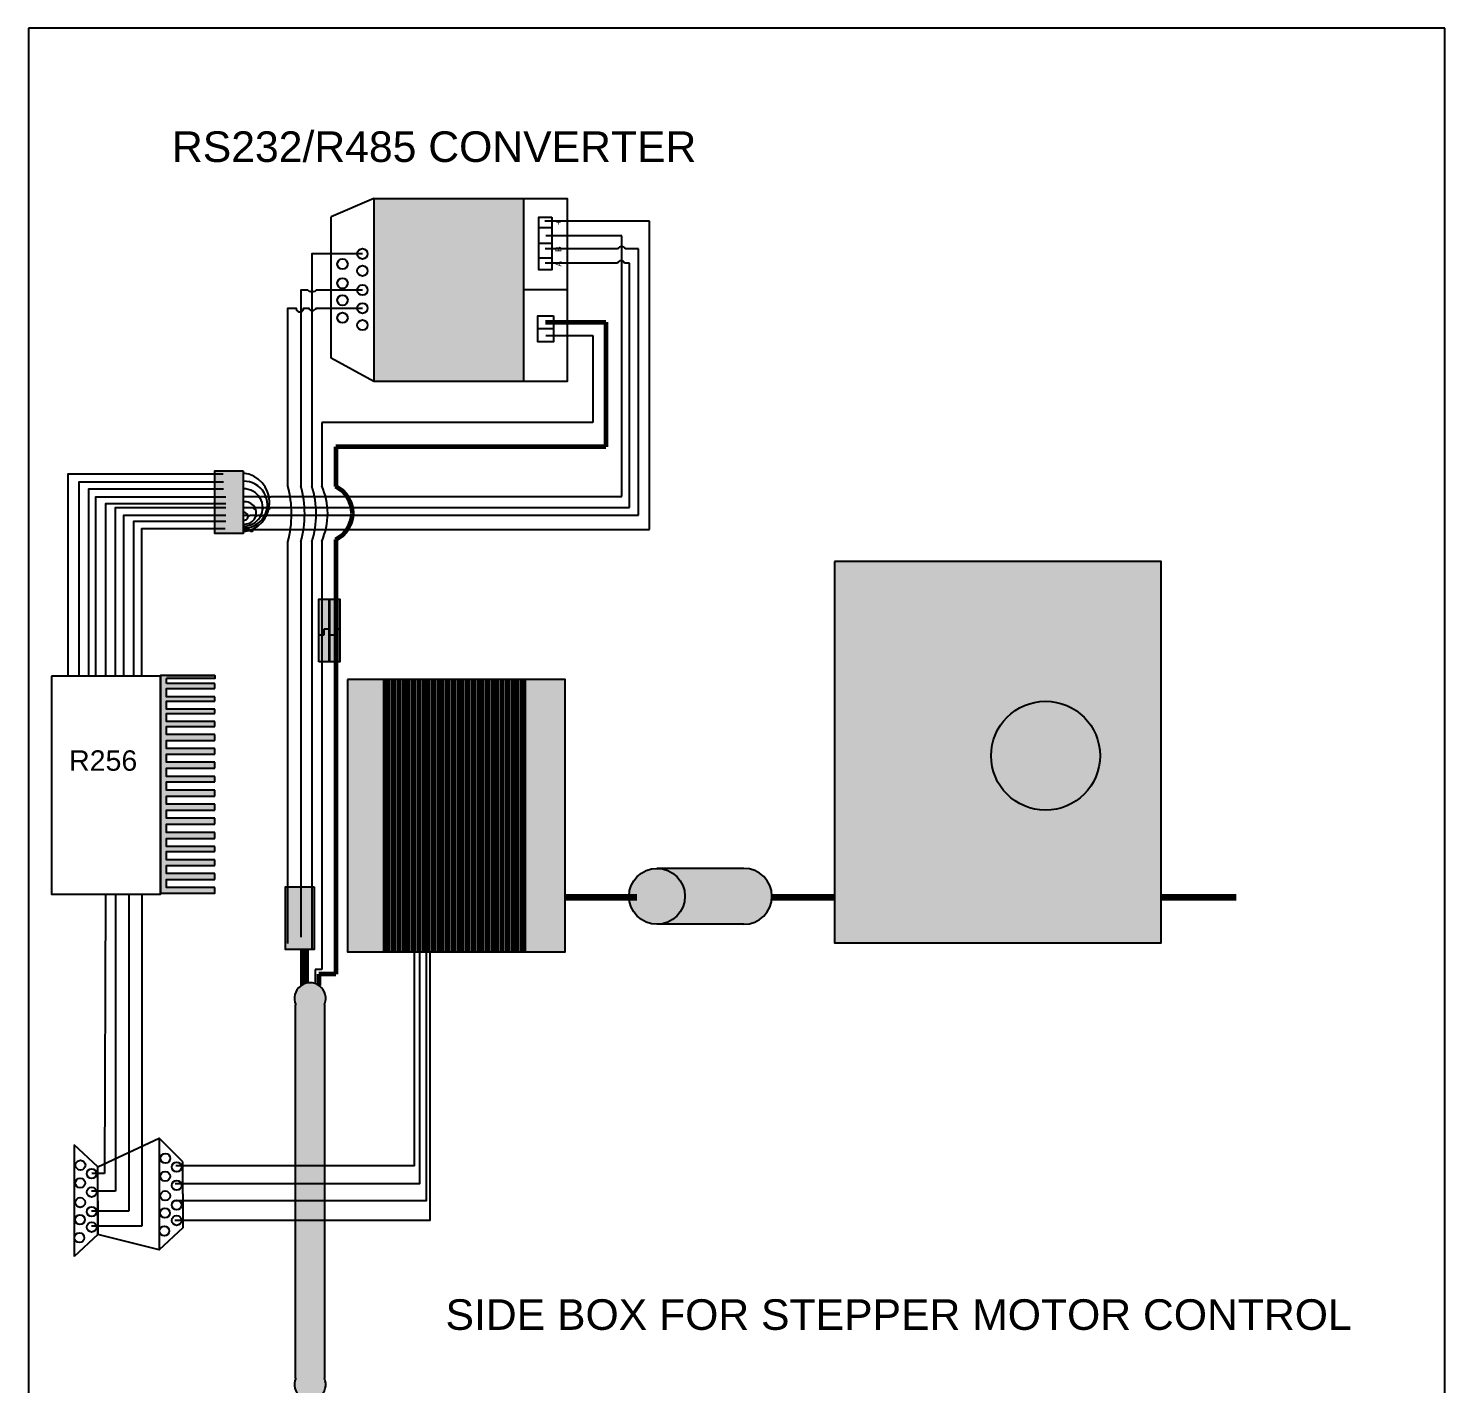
# Model space of a CAD drawing. Header units: inches. Extents: x -5 to 130, y -68 to 69.
# Drawn here: x 83.08 to 109.08, y 44.09 to 68.97 of the extents above; entities that cross this region are included whole.
import ezdxf

# ---------------------------------------------------------------- set-up
doc = ezdxf.new("R2010")
doc.units = ezdxf.units.IN
doc.header["$LTSCALE"] = 0.002
doc.header["$MEASUREMENT"] = 0
doc.linetypes.add('ACAD_ISO03W100', pattern=[30, 12, -18])
for name, color, linetype, lineweight in [('24VDC', 1, 'Continuous', 60), ('tape', 8, 'Continuous', 90), ('White Wires Not Used', 251, 'Continuous', 25)]:
    doc.layers.add(name, color=color, linetype=linetype, lineweight=lineweight)
for name, color, linetype in [('Black GND', 250, 'Continuous'), ('Connectors', 250, 'Continuous'), ('goes out of box', 4, 'Continuous'), ('Mechanical Syste', 251, 'Continuous'), ('r232 motor control wires', 251, 'Continuous'), ('R232-R485 Converter', 189, 'Continuous'), ('R256', 7, 'Continuous'), ('R256 WIRES', 7, 'Continuous'), ('R485 Wires', 255, 'Continuous'), ('Stepper Motor', 250, 'Continuous'), ('Texts', 6, 'Continuous'), ('White Wire Cape', 251, 'Continuous'), ('White Wires Lateral', 251, 'Continuous')]:
    doc.layers.add(name, color=color, linetype=linetype)
doc.styles.get("Standard").update_dxf_attribs({"font": 'arial.ttf'})

msp = doc.modelspace()

# ---------------------------------------------------------------- hatches: boundary and pattern name
at = {"layer": 'Black GND'}
h = msp.add_hatch(color=1, dxfattribs=at)
h.dxf.hatch_style = 1
h.paths.add_polyline_path([(88.794, 57.942), (88.694, 57.942), (88.694, 57.832), (88.602, 57.832), (88.602, 57.34), (88.794, 57.34)])
at = {"layer": 'goes out of box', "true_color": 0x000000}
h = msp.add_hatch(color=18, dxfattribs=at)
h.dxf.hatch_style = 1
h.paths.add_polyline_path([(88.411, 57.34), (88.602, 57.34), (88.602, 57.941), (88.502, 57.941), (88.502, 57.831), (88.411, 57.831)])
h.paths.add_polyline_path([(88.411, 57.831), (88.502, 57.831), (88.502, 57.941), (88.602, 57.941), (88.602, 58.492), (88.411, 58.492)])
at = {"layer": 'goes out of box'}
h = msp.add_hatch(color=1, dxfattribs=at)
h.dxf.hatch_style = 1
h.paths.add_polyline_path([(88.794, 57.942), (88.694, 57.942), (88.694, 57.832), (88.602, 57.832), (88.602, 57.34), (88.794, 57.34)], flags=17)
h.paths.add_polyline_path([(88.602, 57.34), (88.794, 57.34), (88.794, 58.492), (88.602, 58.492)])
at = {"layer": 'Mechanical Syste', "true_color": 0x991b1e, "transparency": 33554687}
h = msp.add_hatch(color=244, dxfattribs=at)
h.dxf.hatch_style = 1
h.paths.add_polyline_path([(97.874, 59.184), (97.874, 52.184), (103.874, 52.184), (103.874, 59.184)])
at = {"layer": 'Mechanical Syste', "true_color": 0xc7c8ca, "transparency": 33554687}
h = msp.add_hatch(color=9, dxfattribs=at)
h.dxf.hatch_style = 1
h.paths.add_polyline_path([(102.748, 55.618, 1), (100.749, 55.618, 1)])
at = {"layer": 'Mechanical Syste', "true_color": 0x939598, "transparency": 33554687}
h = msp.add_hatch(color=252, dxfattribs=at)
h.dxf.hatch_style = 1
h.paths.add_polyline_path([(96.213, 52.526, 1), (96.213, 53.551, 1)])
h.paths.add_polyline_path([(96.213, 52.526, -1), (96.213, 53.551), (94.616, 53.551, -1), (94.616, 52.526)])
h.paths.add_polyline_path([(94.616, 52.526, 1), (94.616, 53.551, 1)])
at = {"layer": 'R256', "true_color": 0x000000}
h = msp.add_hatch(color=18, dxfattribs=at)
h.dxf.hatch_style = 1
h.paths.add_polyline_path([(86.501, 56.852), (86.501, 56.945), (85.613, 56.945), (85.614, 57.094), (85.614, 57.094), (85.613, 57.094), (85.501, 57.094), (85.501, 53.094), (86.501, 53.094), (86.501, 53.198), (85.613, 53.198), (85.613, 53.347), (86.501, 53.347), (86.501, 53.457), (85.613, 53.457), (85.613, 53.606), (86.501, 53.606), (86.501, 53.709), (85.613, 53.709), (85.613, 53.858), (86.501, 53.858), (86.501, 53.952), (85.613, 53.952), (85.613, 54.101), (86.501, 54.101), (86.501, 54.211), (85.613, 54.211), (85.613, 54.36), (86.501, 54.36), (86.501, 54.47), (85.613, 54.47), (85.613, 54.619), (86.501, 54.619), (86.501, 54.729), (85.613, 54.729), (85.613, 54.878), (86.501, 54.878), (86.501, 54.988), (85.613, 54.988), (85.613, 55.137), (86.501, 55.137), (86.501, 55.24), (85.613, 55.24), (85.613, 55.389), (86.501, 55.389), (86.501, 55.499), (85.613, 55.499), (85.613, 55.648), (86.501, 55.648), (86.501, 55.75), (85.613, 55.75), (85.613, 55.899), (86.501, 55.899), (86.501, 56.009), (85.613, 56.009), (85.613, 56.158), (86.501, 56.158), (86.501, 56.245), (85.613, 56.245), (85.613, 56.394), (86.501, 56.394), (86.501, 56.474), (85.613, 56.474), (85.613, 56.623), (86.501, 56.623), (86.501, 56.702), (85.613, 56.702), (85.613, 56.852)])
at = {"layer": 'R256', "true_color": 0x000000, "transparency": 33554687}
h = msp.add_hatch(color=18, dxfattribs=at)
h.dxf.hatch_style = 1
h.paths.add_polyline_path([(86.501, 57.035), (86.501, 57.094), (85.614, 57.094), (85.613, 57.094), (85.501, 57.094), (85.501, 53.094), (86.501, 53.094), (86.501, 53.198), (85.613, 53.198), (85.613, 53.347), (86.501, 53.347), (86.501, 53.457), (85.613, 53.457), (85.613, 53.606), (86.501, 53.606), (86.501, 53.709), (85.613, 53.709), (85.613, 53.858), (86.501, 53.858), (86.501, 53.952), (85.613, 53.952), (85.613, 54.101), (86.501, 54.101), (86.501, 54.211), (85.613, 54.211), (85.613, 54.36), (86.501, 54.36), (86.501, 54.47), (85.613, 54.47), (85.613, 54.619), (86.501, 54.619), (86.501, 54.729), (85.613, 54.729), (85.613, 54.878), (86.501, 54.878), (86.501, 54.988), (85.613, 54.988), (85.613, 55.137), (86.501, 55.137), (86.501, 55.24), (85.613, 55.24), (85.613, 55.389), (86.501, 55.389), (86.501, 55.499), (85.613, 55.499), (85.613, 55.648), (86.501, 55.648), (86.501, 55.75), (85.613, 55.75), (85.613, 55.899), (86.501, 55.899), (86.501, 56.009), (85.613, 56.009), (85.613, 56.158), (86.501, 56.158), (86.501, 56.245), (85.613, 56.245), (85.613, 56.394), (86.501, 56.394), (86.501, 56.474), (85.613, 56.474), (85.613, 56.623), (86.501, 56.623), (86.501, 56.702), (85.613, 56.702), (85.613, 56.852), (86.501, 56.852), (86.501, 56.945), (85.613, 56.945), (85.614, 57.035)])
at = {"layer": 'Stepper Motor', "true_color": 0x000000, "transparency": 33554687}
h = msp.add_hatch(color=18, dxfattribs=at)
h.dxf.hatch_style = 1
h.paths.add_polyline_path([(92.933, 57.019), (92.197, 57.019), (92.197, 52.019), (92.933, 52.019)])
h.paths.add_polyline_path([(89.598, 57.019), (88.933, 57.019), (88.933, 52.019), (89.598, 52.019)])
h = msp.add_hatch(dxfattribs=at)
h.set_pattern_fill('PLAST', color=18, scale=0.21, angle=270)
h.set_pattern_definition([(270, (76.410803, 152.676525), (0.0525, -1e-17), []), (270, (76.417366, 152.676525), (0.0525, -1e-17), []), (270, (76.42393, 152.676525), (0.0525, -1e-17), [])])
h.paths.add_polyline_path([(92.197, 57.019), (89.598, 57.019), (89.598, 52.019), (92.197, 52.019)])
at = {"layer": 'tape', "true_color": 0x000000, "transparency": 33554687}
h = msp.add_hatch(color=18, dxfattribs=at)
h.dxf.hatch_style = 1
h.paths.add_polyline_path([(87.022, 60.851), (86.497, 60.851), (86.497, 59.701), (87.022, 59.701)])
h = msp.add_hatch(color=18, dxfattribs=at)
h.dxf.hatch_style = 1
h.paths.add_polyline_path([(88.322, 53.209), (87.797, 53.209), (87.797, 52.059), (88.322, 52.059)])
at = {"layer": 'White Wire Cape', "true_color": 0x939598, "transparency": 33554687}
h = msp.add_hatch(color=252, dxfattribs=at)
h.dxf.hatch_style = 1
h.paths.add_polyline_path([(88.248, 51.451, 1), (88.248, 50.874, 1)])
h.paths.add_polyline_path([(88.512, 44.078), (88.512, 51.048, -0.299603), (88.248, 50.874, -0.299603), (87.983, 51.048), (87.983, 44.078)])
h.paths.add_polyline_path([(88.512, 44.192), (88.512, 44.078), (87.983, 44.078), (87.983, 44.192, 0.538932), (88.248, 43.79, 0.538932)])
at = {"layer": 'White Wires Lateral', "true_color": 0x22346e, "transparency": 33554687}
h = msp.add_hatch(color=159, dxfattribs=at)
h.dxf.hatch_style = 1
h.paths.add_polyline_path([(92.165, 65.85), (89.416, 65.85), (89.416, 62.487), (92.165, 62.487)])

# ---------------------------------------------------------------- linework, layer by layer
at = {"layer": '24VDC'}
for p, q in [((92.571, 63.579), (93.675, 63.579)), ((93.675, 63.579), (93.675, 61.289)), ((93.675, 61.289), (88.723, 61.289)), ((88.723, 61.289), (88.723, 60.559)), ((88.723, 59.59), (88.723, 51.61)), ((88.723, 51.61), (88.41, 51.61)), ((88.41, 51.61), (88.41, 51.401))]:
    msp.add_line(p, q, dxfattribs=at)
msp.add_arc((88.485, 60.074), 0.54, 296.2128, 63.7872, dxfattribs=at)
at = {"layer": 'Black GND'}
for p, q in [((92.573, 63.334), (93.44, 63.334)), ((93.44, 63.334), (93.44, 61.738)), ((88.613, 61.738), (88.461, 61.738)), ((88.461, 61.738), (88.461, 60.574)), ((93.44, 61.738), (88.613, 61.738)), ((88.461, 59.553), (88.461, 51.691)), ((88.461, 51.691), (88.344, 51.691)), ((88.344, 51.691), (88.344, 51.434))]:
    msp.add_line(p, q, dxfattribs=at)
msp.add_arc((87.331, 60.064), 1.24, 335.6838, 24.3162, dxfattribs=at)
at = {"layer": 'Connectors'}
for p, q in [((89.416, 65.85), (88.635, 65.511)), ((89.416, 65.85), (89.416, 62.487)), ((92.685, 65.308), (92.445, 65.308)), ((92.685, 65.021), (92.445, 65.021)), ((92.685, 64.752), (92.445, 64.752)), ((92.714, 63.454), (92.431, 63.454)), ((89.416, 62.487), (88.635, 62.919)), ((88.502, 57.831), (88.411, 57.831)), ((88.602, 57.941), (88.502, 57.941)), ((88.502, 57.941), (88.502, 57.831)), ((88.694, 57.832), (88.602, 57.832)), ((88.794, 57.942), (88.694, 57.942)), ((88.694, 57.942), (88.694, 57.832)), ((83.92, 48.473), (83.92, 46.427)), ((84.354, 48.07), (83.92, 48.473)), ((85.48, 48.596), (85.48, 46.55)), ((85.913, 48.161), (85.48, 48.596)), ((85.913, 47.573), (85.913, 48.161)), ((84.354, 47.45), (84.354, 48.07)), ((84.354, 47.45), (84.354, 46.83)), ((85.913, 47.573), (85.913, 46.953)), ((84.354, 46.83), (83.92, 46.427)), ((85.913, 46.953), (85.48, 46.55))]:
    msp.add_line(p, q, dxfattribs=at)
msp.add_lwpolyline([(88.635, 62.919), (88.635, 65.511)], dxfattribs=at)
for points in [[(92.685, 65.505), (92.685, 64.538), (92.445, 64.538), (92.445, 65.505)], [(92.714, 63.694), (92.714, 63.214), (92.431, 63.214), (92.431, 63.694)], [(88.411, 57.34), (88.411, 58.492), (88.602, 58.492), (88.602, 57.34)], [(88.598, 57.34), (88.598, 58.492), (88.79, 58.492), (88.79, 57.34)], [(88.602, 57.34), (88.602, 58.492), (88.794, 58.492), (88.794, 57.34)], [(84.354, 46.83), (84.354, 48.07), (85.48, 48.596), (85.48, 46.55)]]:
    msp.add_lwpolyline(points, close=True, dxfattribs=at)
for centre, radius in [((89.209, 64.832), 0.0952), ((88.843, 64.645), 0.0952), ((89.209, 64.52), 0.0952), ((88.843, 64.291), 0.0952), ((89.209, 64.167), 0.0952), ((88.843, 63.98), 0.0952), ((88.843, 63.658), 0.0952), ((89.209, 63.834), 0.0952), ((89.209, 63.523), 0.0952), ((84.033, 48.102), 0.0896), ((85.593, 48.226), 0.0896), ((85.798, 48.07), 0.0896), ((84.028, 47.773), 0.0896), ((84.238, 47.946), 0.0896), ((85.588, 47.896), 0.0896), ((84.238, 47.607), 0.0896), ((85.588, 47.54), 0.0896), ((85.798, 47.73), 0.0896), ((84.028, 47.417), 0.0896), ((84.238, 47.247), 0.0896), ((85.798, 47.37), 0.0896), ((84.024, 47.1), 0.0896), ((85.583, 47.224), 0.0896), ((85.798, 47.087), 0.0896), ((84.014, 46.769), 0.0896), ((84.238, 46.964), 0.0896), ((85.574, 46.892), 0.0896)]:
    msp.add_circle(centre, radius, dxfattribs=at)
at = {"layer": 'Mechanical Syste'}
for p, q in [((96.213, 53.551), (94.616, 53.551)), ((96.213, 52.526), (94.616, 52.526))]:
    msp.add_line(p, q, dxfattribs=at)
at = {"layer": 'Mechanical Syste', "lineweight": 140}
for p, q in [((92.933, 53.024), (94.248, 53.024)), ((96.726, 53.024), (97.874, 53.024)), ((103.868, 53.024), (105.247, 53.024))]:
    msp.add_line(p, q, dxfattribs=at)
at = {"layer": 'Mechanical Syste'}
msp.add_lwpolyline([(97.874, 59.184), (97.874, 52.184), (103.874, 52.184), (103.874, 59.184)], close=True, dxfattribs=at)
for centre, radius in [((101.749, 55.618), 1), ((94.616, 53.038), 0.513)]:
    msp.add_circle(centre, radius, dxfattribs=at)
msp.add_arc((96.213, 53.038), 0.513, 270, 90, dxfattribs=at)
at = {"layer": 'r232 motor control wires', "color": 254, "lineweight": 35}
for p, q in [((88.083, 52.059), (88.083, 51.399)), ((88.126, 52.059), (88.126, 51.424)), ((88.166, 52.059), (88.166, 51.439)), ((88.2, 52.059), (88.2, 51.447))]:
    msp.add_line(p, q, dxfattribs=at)
at = {"layer": 'r232 motor control wires', "color": 5}
for points in [[(89.209, 64.832), (88.28, 64.832), (88.28, 60.568)], [(88.28, 59.544), (88.28, 52.059)]]:
    msp.add_lwpolyline(points, dxfattribs=at)
at = {"layer": 'r232 motor control wires', "color": 3}
msp.add_lwpolyline([(89.209, 64.167), (88.362, 64.167, -0.454202), (88.207, 64.167), (88.077, 64.167), (88.077, 60.568)], format="xyb", dxfattribs=at)
at = {"layer": 'r232 motor control wires', "color": 1}
msp.add_lwpolyline([(87.84, 60.565), (87.84, 63.834), (87.993, 63.834, 1.003971), (88.129, 63.834), (88.224, 63.834, 0.621122), (88.36, 63.834), (89.209, 63.834)], format="xyb", dxfattribs=at)
msp.add_lwpolyline([(87.84, 52.174), (87.84, 59.547)], dxfattribs=at)
at = {"layer": 'r232 motor control wires', "color": 3}
msp.add_lwpolyline([(88.077, 59.547), (88.077, 52.287)], dxfattribs=at)
at = {"layer": 'r232 motor control wires', "color": 1}
msp.add_arc((85.982, 60.056), 1.926, 344.6747, 15.3253, dxfattribs=at)
at = {"layer": 'r232 motor control wires', "color": 3}
msp.add_arc((86.303, 60.058), 1.846, 343.9425, 16.0575, dxfattribs=at)
at = {"layer": 'r232 motor control wires', "color": 5}
msp.add_arc((86.663, 60.056), 1.697, 342.4311, 17.5689, dxfattribs=at)
at = {"layer": 'R232-R485 Converter'}
for p, q in [((92.165, 65.85), (92.165, 62.487)), ((92.969, 64.169), (92.165, 64.169))]:
    msp.add_line(p, q, dxfattribs=at)
msp.add_lwpolyline([(89.416, 65.85), (92.969, 65.85), (92.969, 62.487), (89.416, 62.487)], dxfattribs=at)
at = {"layer": 'R256'}
msp.add_line((85.613, 56.945), (85.614, 57.035), dxfattribs=at)
msp.add_lwpolyline([(83.501, 57.079), (83.501, 53.079), (85.501, 53.079), (85.501, 57.079)], close=True, dxfattribs=at)
for points in [[(86.501, 57.094), (85.501, 57.094), (85.501, 53.094), (86.501, 53.094), (86.501, 53.198)], [(85.613, 57.094), (86.501, 57.094)], [(86.501, 56.945), (85.613, 56.945)], [(85.614, 57.094), (86.501, 57.094), (86.501, 57.035), (85.614, 57.035)], [(86.501, 56.852), (86.501, 56.945)], [(86.501, 56.702), (85.613, 56.702), (85.613, 56.852), (86.501, 56.852)], [(86.501, 56.623), (86.501, 56.702)], [(86.501, 56.474), (85.613, 56.474), (85.613, 56.623), (86.501, 56.623)], [(86.501, 56.394), (86.501, 56.474)], [(86.501, 56.245), (85.613, 56.245), (85.613, 56.394), (86.501, 56.394)], [(86.501, 56.158), (86.501, 56.245)], [(86.501, 56.009), (85.613, 56.009), (85.613, 56.158), (86.501, 56.158)], [(86.501, 55.899), (86.501, 56.009)], [(86.501, 55.75), (85.613, 55.75), (85.613, 55.899), (86.501, 55.899)], [(86.501, 55.499), (85.613, 55.499), (85.613, 55.648), (86.501, 55.648)], [(86.501, 55.648), (86.501, 55.75)], [(86.501, 55.24), (85.613, 55.24), (85.613, 55.389), (86.501, 55.389)], [(86.501, 55.389), (86.501, 55.499)], [(86.501, 54.988), (85.613, 54.988), (85.613, 55.137), (86.501, 55.137)], [(86.501, 55.137), (86.501, 55.24)], [(86.501, 54.729), (85.613, 54.729), (85.613, 54.878), (86.501, 54.878)], [(86.501, 54.878), (86.501, 54.988)], [(86.501, 54.47), (85.613, 54.47), (85.613, 54.619), (86.501, 54.619)], [(86.501, 54.619), (86.501, 54.729)], [(86.501, 54.211), (85.613, 54.211), (85.613, 54.36), (86.501, 54.36)], [(86.501, 54.36), (86.501, 54.47)], [(86.501, 53.952), (85.613, 53.952), (85.613, 54.101), (86.501, 54.101)], [(86.501, 54.101), (86.501, 54.211)], [(86.501, 53.709), (85.613, 53.709), (85.613, 53.858), (86.501, 53.858)], [(86.501, 53.858), (86.501, 53.952)], [(86.501, 53.457), (85.613, 53.457), (85.613, 53.606), (86.501, 53.606)], [(86.501, 53.606), (86.501, 53.709)], [(86.501, 53.198), (85.613, 53.198), (85.613, 53.347), (86.501, 53.347)], [(86.501, 53.347), (86.501, 53.457)]]:
    msp.add_lwpolyline(points, dxfattribs=at)
at = {"layer": 'R256 WIRES', "color": 1}
for p, q in [((84.49, 53.078), (84.476, 47.951)), ((84.354, 47.951), (84.243, 47.951)), ((84.476, 47.951), (84.354, 47.951))]:
    msp.add_line(p, q, dxfattribs=at)
at = {"layer": 'R256 WIRES', "color": 5}
for p, q in [((84.679, 53.079), (84.679, 47.623)), ((84.58, 47.623), (84.238, 47.623)), ((84.679, 47.623), (84.58, 47.623))]:
    msp.add_line(p, q, dxfattribs=at)
at = {"layer": 'R256 WIRES', "color": 3}
for p, q in [((84.92, 53.079), (84.92, 47.26)), ((84.819, 47.26), (84.238, 47.26)), ((84.92, 47.26), (84.819, 47.26))]:
    msp.add_line(p, q, dxfattribs=at)
at = {"layer": 'R256 WIRES', "color": 250}
for p, q in [((85.161, 53.079), (85.161, 46.981)), ((85.066, 46.981), (84.238, 46.981)), ((85.161, 46.981), (85.066, 46.981))]:
    msp.add_line(p, q, dxfattribs=at)
at = {"layer": 'R256 WIRES', "color": 5}
msp.add_lwpolyline([(85.767, 47.451), (90.386, 47.451), (90.386, 52.019)], dxfattribs=at)
at = {"layer": 'R256 WIRES', "color": 1}
msp.add_lwpolyline([(85.767, 47.095), (90.455, 47.095), (90.455, 52.019)], dxfattribs=at)
at = {"layer": 'R256 WIRES', "color": 3}
msp.add_lwpolyline([(85.772, 47.768), (90.262, 47.768), (90.262, 52.019)], dxfattribs=at)
at = {"layer": 'R256 WIRES', "color": 250}
msp.add_lwpolyline([(85.782, 48.099), (90.167, 48.099), (90.167, 52.019)], dxfattribs=at)
at = {"layer": 'R485 Wires', "color": 1}
for p, q in [((94.479, 65.434), (92.555, 65.434)), ((94.479, 59.772), (94.479, 65.434)), ((87.022, 59.772), (87.133, 59.772)), ((87.209, 59.772), (94.479, 59.772))]:
    msp.add_line(p, q, dxfattribs=at)
at = {"layer": 'R485 Wires', "color": 3}
for p, q in [((93.971, 65.161), (92.574, 65.161)), ((93.971, 60.38), (93.971, 65.161)), ((87.022, 60.38), (87.288, 60.38)), ((87.34, 60.38), (87.406, 60.38)), ((87.458, 60.38), (87.48, 60.38)), ((87.531, 60.38), (89.252, 60.38)), ((89.252, 60.38), (93.971, 60.38))]:
    msp.add_line(p, q, dxfattribs=at)
at = {"layer": 'R485 Wires', "color": 36}
for p, q in [((93.904, 64.924), (92.563, 64.924)), ((94.278, 64.924), (94.03, 64.924)), ((94.278, 64.658), (94.278, 64.924)), ((94.278, 60.037), (94.278, 64.658)), ((87.022, 60.037), (87.087, 60.037)), ((87.138, 60.037), (87.232, 60.037)), ((87.282, 60.037), (87.323, 60.037)), ((87.374, 60.037), (87.409, 60.037)), ((87.459, 60.037), (94.278, 60.037))]:
    msp.add_line(p, q, dxfattribs=at)
at = {"layer": 'R485 Wires', "color": 18, "linetype": 'ACAD_ISO03W100', "true_color": 0x000000}
for p, q in [((93.89, 64.658), (92.566, 64.658)), ((94.111, 64.658), (94.022, 64.658)), ((94.111, 60.178), (94.111, 64.658)), ((87.022, 60.178), (87.215, 60.178)), ((87.24, 60.178), (87.366, 60.178)), ((87.391, 60.178), (87.445, 60.178)), ((87.47, 60.178), (87.485, 60.178)), ((87.51, 60.178), (94.111, 60.178))]:
    msp.add_line(p, q, dxfattribs=at)
at = {"layer": 'R485 Wires'}
for p, q in [((93.89, 64.658), (92.566, 64.658)), ((94.111, 64.658), (94.022, 64.658)), ((94.111, 60.178), (94.111, 64.658)), ((84.501, 60.25), (84.501, 60.25)), ((87.022, 60.178), (87.215, 60.178)), ((87.24, 60.178), (87.366, 60.178)), ((87.391, 60.178), (87.445, 60.178)), ((87.47, 60.178), (87.485, 60.178)), ((87.51, 60.178), (94.111, 60.178))]:
    msp.add_line(p, q, dxfattribs=at)
at = {"layer": 'R485 Wires', "color": 2}
msp.add_lwpolyline([(83.807, 57.079), (83.807, 60.792), (86.65, 60.792)], dxfattribs=at)
at = {"layer": 'R485 Wires', "color": 5}
msp.add_lwpolyline([(84.011, 57.079), (84.011, 60.649), (86.66, 60.649)], dxfattribs=at)
at = {"layer": 'R485 Wires', "color": 7}
msp.add_lwpolyline([(84.185, 57.079), (84.185, 60.516), (86.66, 60.516)], dxfattribs=at)
at = {"layer": 'R485 Wires', "color": 3}
msp.add_lwpolyline([(84.318, 57.079), (84.318, 60.372), (86.701, 60.372)], dxfattribs=at)
at = {"layer": 'R485 Wires', "color": 20}
msp.add_lwpolyline([(84.501, 57.079), (84.501, 60.25), (86.701, 60.25)], dxfattribs=at)
at = {"layer": 'R485 Wires'}
msp.add_lwpolyline([(84.676, 57.079), (84.676, 60.178), (86.701, 60.178)], dxfattribs=at)
at = {"layer": 'R485 Wires', "color": 18, "linetype": 'ACAD_ISO03W100', "true_color": 0x000000}
msp.add_lwpolyline([(84.676, 57.079), (84.676, 60.178), (86.701, 60.178)], dxfattribs=at)
at = {"layer": 'R485 Wires', "color": 36}
msp.add_lwpolyline([(84.829, 57.079), (84.829, 60.035), (86.701, 60.035)], dxfattribs=at)
at = {"layer": 'R485 Wires', "color": 18, "true_color": 0x000000}
msp.add_lwpolyline([(85.014, 57.079), (85.014, 59.922), (86.701, 59.922)], dxfattribs=at)
at = {"layer": 'R485 Wires', "color": 1}
msp.add_lwpolyline([(85.157, 57.079), (85.157, 59.789), (86.691, 59.789)], dxfattribs=at)
at = {"layer": 'R485 Wires', "color": 36}
for centre, radius, start, end in [((93.967, 64.897), 0.0684, 23.2582, 156.7418), ((87.113, 60.042), 0.0257, 191.2, 348.8), ((87.257, 60.042), 0.0257, 191.2, 348.8), ((87.348, 60.042), 0.0257, 191.2, 348.8), ((87.434, 60.042), 0.0257, 191.2, 348.8)]:
    msp.add_arc(centre, radius, start, end, dxfattribs=at)
at = {"layer": 'R485 Wires'}
for centre, radius, start, end in [((93.956, 64.638), 0.0688, 16.8142, 163.1858), ((87.037, 60.175), 0.342, 267.5362, 92.4638), ((87.228, 60.169), 0.0157, 143.5965, 36.4035), ((87.378, 60.169), 0.0157, 143.5965, 36.4035), ((87.457, 60.169), 0.0157, 143.5965, 36.4035), ((87.497, 60.169), 0.0157, 143.5965, 36.4035)]:
    msp.add_arc(centre, radius, start, end, dxfattribs=at)
at = {"layer": 'R485 Wires', "color": 18, "linetype": 'ACAD_ISO03W100', "true_color": 0x000000}
for centre, radius, start, end in [((93.956, 64.638), 0.0688, 16.8142, 163.1858), ((87.228, 60.169), 0.0157, 143.5965, 36.4035), ((87.378, 60.169), 0.0157, 143.5965, 36.4035), ((87.457, 60.169), 0.0157, 143.5965, 36.4035), ((87.497, 60.169), 0.0157, 143.5965, 36.4035)]:
    msp.add_arc(centre, radius, start, end, dxfattribs=at)
at = {"layer": 'R485 Wires', "color": 2}
msp.add_arc((86.963, 60.269), 0.542, 276.2636, 83.7364, dxfattribs=at)
at = {"layer": 'R485 Wires', "color": 5}
msp.add_arc((87.036, 60.228), 0.429, 268.159, 91.841, dxfattribs=at)
at = {"layer": 'R485 Wires', "color": 3}
for centre in [(87.314, 60.393), (87.432, 60.393), (87.505, 60.393)]:
    msp.add_arc(centre, 0.029, 206.9649, 333.0351, dxfattribs=at)
at = {"layer": 'R485 Wires', "color": 20}
msp.add_arc((87.055, 60.075), 0.204, 260.7173, 99.2827, dxfattribs=at)
at = {"layer": 'R485 Wires', "color": 18, "true_color": 0x000000}
msp.add_arc((87.043, 60.013), 0.0681, 252.431, 107.569, dxfattribs=at)
at = {"layer": 'R485 Wires', "color": 1}
msp.add_arc((87.171, 59.78), 0.0387, 192.1755, 347.8245, dxfattribs=at)
at = {"layer": 'Stepper Motor'}
for p, q in [((89.598, 57.019), (89.598, 52.019)), ((92.197, 57.019), (92.197, 52.019))]:
    msp.add_line(p, q, dxfattribs=at)
msp.add_lwpolyline([(88.933, 57.019), (88.933, 52.019), (92.933, 52.019), (92.933, 57.019)], close=True, dxfattribs=at)
at = {"layer": 'tape', "color": 18, "lineweight": -2, "true_color": 0x000000}
for points in [[(87.022, 60.851), (87.022, 59.701), (86.497, 59.701), (86.497, 60.851)], [(88.322, 53.209), (88.322, 52.059), (87.797, 52.059), (87.797, 53.209)]]:
    msp.add_lwpolyline(points, close=True, dxfattribs=at)
at = {"layer": 'White Wire Cape'}
for points in [[(87.983, 44.192), (87.983, 51.048)], [(88.512, 51.048), (88.512, 44.192)]]:
    msp.add_lwpolyline(points, dxfattribs=at)
for centre, start, end in [((88.248, 51.162), 336.7135, 203.2865), ((88.248, 44.078), 156.7135, 23.2865)]:
    msp.add_arc(centre, 0.288, start, end, dxfattribs=at)
at = {"layer": 'White Wires Not Used'}
for p, q in [((109.076, 68.972), (83.076, 68.972)), ((83.076, 68.972), (83.076, 42.972)), ((109.076, 42.972), (109.076, 68.972))]:
    msp.add_line(p, q, dxfattribs=at)

# ---------------------------------------------------------------- texts
at = {"layer": 'Texts'}
for s, height, p in [('RS232/R485 CONVERTER', 0.56111, (85.712, 66.519)), ('R256', 0.3744, (83.825, 55.343)), ('SIDE BOX FOR STEPPER MOTOR CONTROL', 0.56111, (90.734, 45.079))]:
    msp.add_text(s, height=height, dxfattribs=at).set_placement(p)
msp.add_text('A    B    -    +', height=0.10887, rotation=90, dxfattribs=at).set_placement((92.86, 64.598))

doc.saveas('drawing.dxf')
